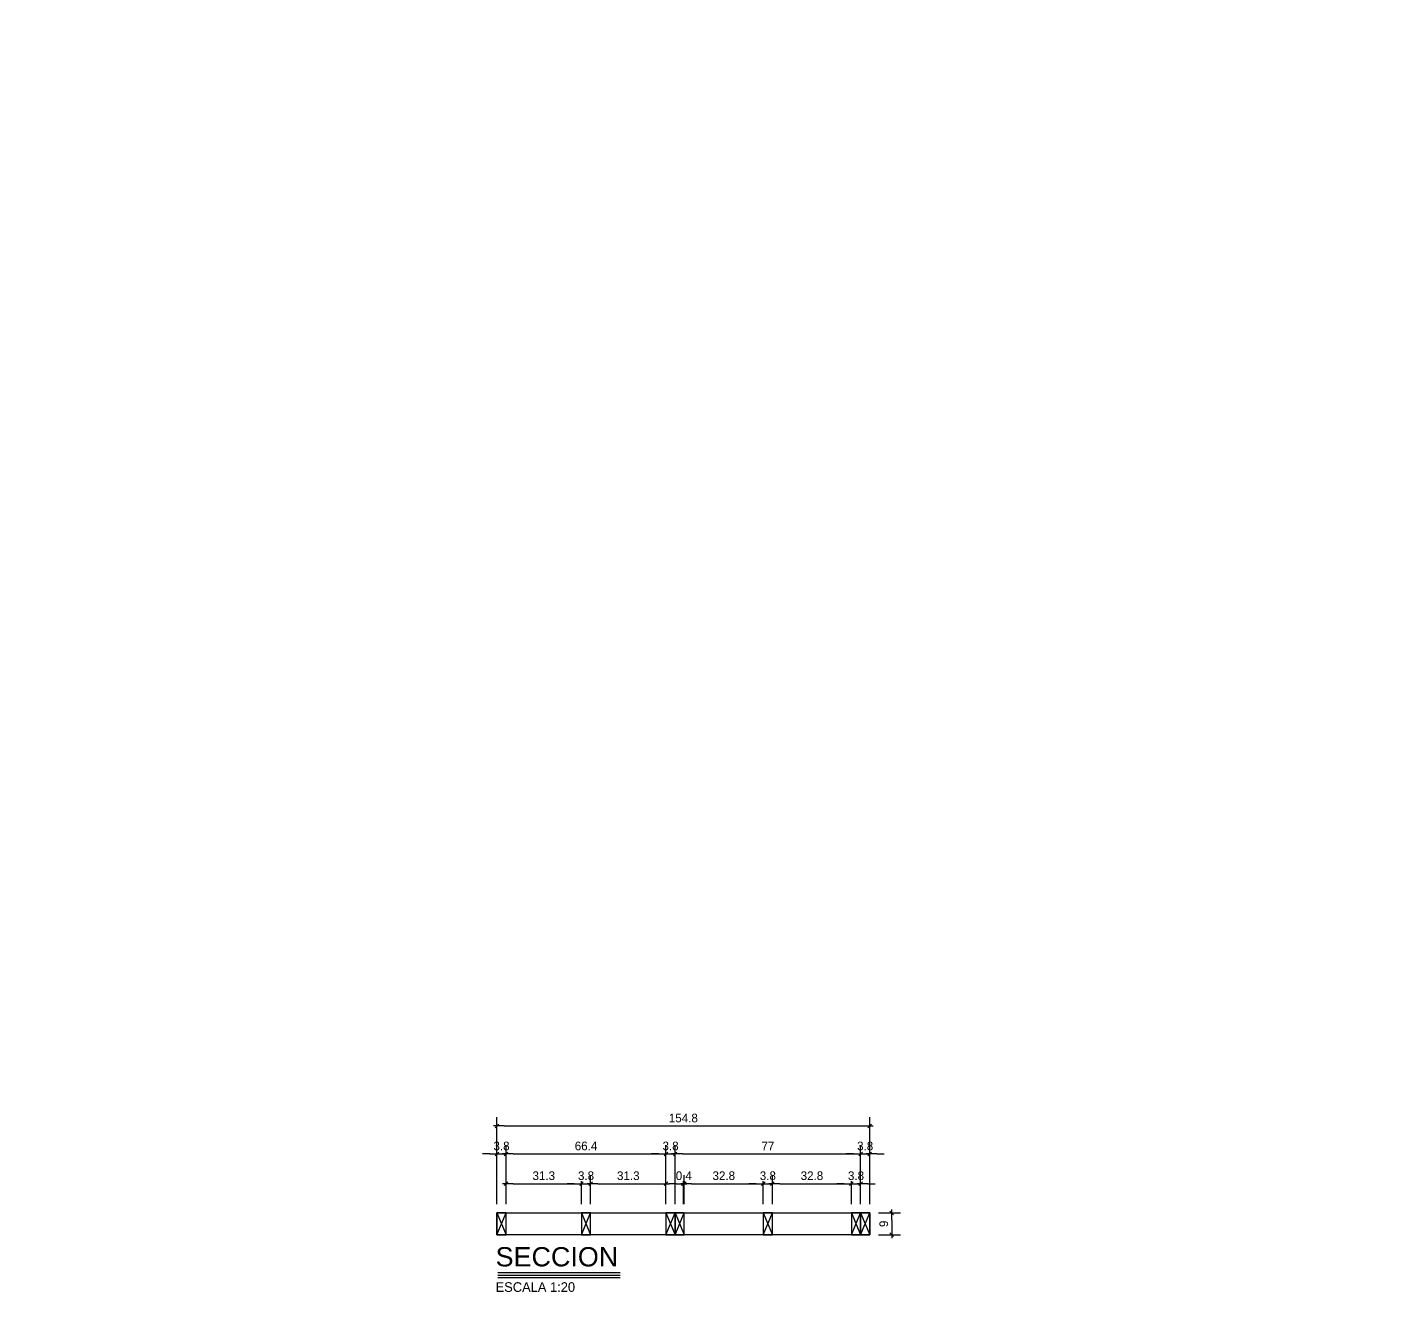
# Model space of a CAD drawing. Header units: millimetres. Extents: x 19458 to 19801, y 4351 to 4752.
# Drawn here: x 19529.25 to 19534.95, y 4507.75 to 4513.06 of the extents above; entities that cross this region are included whole.
import ezdxf
from ezdxf.enums import TextEntityAlignment as Align

# ---------------------------------------------------------------- set-up
doc = ezdxf.new("R2010")
doc.units = ezdxf.units.MM
for name, color, linetype in [('0 @ 0.2', 7, 'Continuous'), ('cotas', 1, 'Continuous'), ('cotas @ 300', 1, 'Continuous'), ('cotas @ 400', 1, 'Continuous'), ('cotas @ 500', 1, 'Continuous'), ('PANELES PARED', 2, 'Continuous'), ('TEXTOS TITULOS @ 0.2', 3, 'Continuous')]:
    doc.layers.add(name, color=color, linetype=linetype)
doc.styles.add('century gothic', font='GOTHIC.TTF')
doc.styles.add('COTAS SMC', font='GOTHIC.TTF')
doc.styles.add('NOTAS', font='GOTHIC.TTF')
doc.styles.add('SMCtitulos', font='sanss___.ttf')
doc.dimstyles.new('ANOTATIVE 100 SMCONSTRUCCIONES', dxfattribs={"dimscale": 0, "dimtxt": 0.18, "dimasz": 0.15, "dimexe": 0.18, "dimexo": 0.09, "dimgap": 0.1, "dimtad": 1, "dimzin": 0, "dimdsep": 46, "dimtxsty": 'century gothic', "dimblk1": 'FLECHA1', "dimblk2": 'FLECHA1', "dimsah": 1, "dimcen": 0.18, "dimdle": 0.075, "dimclrd": 1, "dimclre": 1, "dimclrt": 2, "dimaunit": 1, "dimadec": 0, "dimazin": 0, "dimtfac": 0.7499999999999999, "dimtix": 1, "dimtmove": 2, "dimatfit": 3, "dimfxl": 0.09, "dimtvp": 1.5, "dimtfill": 1, "dimtolj": 1, "dimtzin": 0, "dimarcsym": 0})
doc.dimstyles.new('ANOTATIVE CM SMCONSTRUCCIONES', dxfattribs={"dimscale": 0, "dimtxt": 0.18, "dimasz": 0.15, "dimexe": 0.18, "dimexo": 0.18, "dimgap": 0.07, "dimtad": 1, "dimdec": 1, "dimlfac": 100, "dimdsep": 46, "dimtxsty": 'century gothic', "dimblk1": 'FLECHA1', "dimblk2": 'FLECHA1', "dimsah": 1, "dimcen": 0.18, "dimdle": 0.075, "dimclrd": 1, "dimclre": 1, "dimclrt": 2, "dimaunit": 1, "dimadec": 0, "dimazin": 2, "dimtfac": 0.7499999999999999, "dimtdec": 1, "dimtix": 1, "dimtmove": 2, "dimatfit": 3, "dimfxl": 0.09, "dimtvp": 1.5, "dimtfill": 1, "dimtolj": 1, "dimtzin": 0, "dimarcsym": 0})
doc.dimstyles.new('PIES SMCONSTRUCCIONES', dxfattribs={"dimscale": 0, "dimtxt": 0.18, "dimasz": 0.2, "dimexe": 0.18, "dimexo": 0, "dimgap": 0.1, "dimtad": 1, "dimdec": 0, "dimlfac": 39.3700787, "dimzin": 0, "dimdsep": 46, "dimlunit": 4, "dimtxsty": 'COTAS SMC', "dimblk1": 'FLECHA1', "dimblk2": 'FLECHA1', "dimsah": 1, "dimcen": 0.2, "dimdle": 0.075, "dimclrd": 1, "dimclre": 1, "dimclrt": 2, "dimaunit": 1, "dimadec": 0, "dimazin": 0, "dimtfac": 0.75, "dimtdec": 0, "dimtix": 1, "dimtmove": 2, "dimatfit": 3, "dimfxl": 0.09, "dimtvp": 1.5, "dimtfill": 1, "dimtolj": 1, "dimtzin": 0, "dimarcsym": 0})

# ---------------------------------------------------------------- blocks, each defined once
blk = doc.blocks.new('FLECHA1')
at = {"color": 4}
blk.add_line((-0.2461764230280465, -0.2480808452037593), (0.2480808452037602, 0.25), dxfattribs=at)
at = {"color": 1}
blk.add_line((-1, 0), (0.4961616904075186, 0), dxfattribs=at)
blk = doc.blocks.new('*D1568')
at = {"layer": 'cotas', "color": 1, "lineweight": -2, "transparency": 16777216}
for p, q in [((19614.32603827352, 4625.844823780141), (19614.32603827352, 4700.844823780141)), ((19570.98360808013, 4550.844823780141), (19524.32603827352, 4550.844823780141)), ((19614.32603827352, 4548.429823780133), (19614.32603827352, 4550.844823780141)), ((19570.53385970888, 4548.429823780133), (19524.32603827352, 4548.429823780133)), ((19614.32603827352, 4473.429823780133), (19614.32603827352, 4398.429823780133))]:
    blk.add_line(p, q, dxfattribs=at)
at = {"layer": 'Defpoints', "color": 0, "transparency": 16777216}
for p in [(19614.32603827352, 4550.844823780141), (19615.98360808013, 4550.844823780141), (19615.53385970888, 4548.429823780133)]:
    blk.add_point(p, dxfattribs=at)
at = {"layer": 'cotas', "color": 1, "lineweight": -2, "transparency": 16777216, "xscale": 75, "yscale": 75, "zscale": 75}
for p, rotation in [((19614.32603827352, 4550.844823780141), 270), ((19614.32603827352, 4548.429823780133), 90)]:
    blk.add_blockref('FLECHA1', p, dxfattribs=dict(at, rotation=rotation))
at = {"layer": 'cotas', "color": 2, "transparency": 16777216, "insert": (19517.33759503763, 4549.637323780141), "char_height": 90, "attachment_point": 5, "rotation": 90, "style": 'century gothic', "bg_fill": 3, "box_fill_scale": 1.1, "bg_fill_color": 256, "bg_fill_true_color": 13158600, "bg_fill_transparency": 0}
blk.add_mtext('\\A1;2.42', dxfattribs=at)
blk = doc.blocks.new('*D1614')
at = {"layer": 'cotas', "color": 1, "lineweight": -2, "transparency": 16777216}
for p, q in [((19614.32603827352, 4595.844823780141), (19614.32603827352, 4640.844823780141)), ((19588.98360808013, 4550.844823780141), (19560.32603827352, 4550.844823780141)), ((19614.32603827352, 4548.429823780133), (19614.32603827352, 4550.844823780141)), ((19588.53385970888, 4548.429823780133), (19560.32603827352, 4548.429823780133)), ((19614.32603827352, 4503.429823780133), (19614.32603827352, 4458.429823780133))]:
    blk.add_line(p, q, dxfattribs=at)
at = {"layer": 'Defpoints', "color": 0, "transparency": 16777216}
for p in [(19614.32603827352, 4550.844823780141), (19615.98360808013, 4550.844823780141), (19615.53385970888, 4548.429823780133)]:
    blk.add_point(p, dxfattribs=at)
at = {"layer": 'cotas', "color": 1, "lineweight": -2, "transparency": 16777216, "xscale": 45, "yscale": 45, "zscale": 45}
for p, rotation in [((19614.32603827352, 4550.844823780141), 270), ((19614.32603827352, 4548.429823780133), 90)]:
    blk.add_blockref('FLECHA1', p, dxfattribs=dict(at, rotation=rotation))
at = {"layer": 'cotas', "color": 2, "transparency": 16777216, "insert": (19556.13297233199, 4549.637323780141), "char_height": 54, "attachment_point": 5, "rotation": 90, "style": 'century gothic', "bg_fill": 3, "box_fill_scale": 1.1, "bg_fill_color": 256, "bg_fill_true_color": 13158600, "bg_fill_transparency": 0}
blk.add_mtext('\\A1;2.42', dxfattribs=at)
blk = doc.blocks.new('*D1620')
at = {"layer": 'cotas', "color": 1, "lineweight": -2, "transparency": 16777216}
for p, q in [((19614.32603827352, 4610.844823780141), (19614.32603827352, 4670.844823780141)), ((19579.98360808013, 4550.844823780141), (19542.32603827352, 4550.844823780141)), ((19614.32603827352, 4548.429823780133), (19614.32603827352, 4550.844823780141)), ((19579.53385970888, 4548.429823780133), (19542.32603827352, 4548.429823780133)), ((19614.32603827352, 4488.429823780133), (19614.32603827352, 4428.429823780133))]:
    blk.add_line(p, q, dxfattribs=at)
at = {"layer": 'Defpoints', "color": 0, "transparency": 16777216}
for p in [(19614.32603827352, 4550.844823780141), (19615.98360808013, 4550.844823780141), (19615.53385970888, 4548.429823780133)]:
    blk.add_point(p, dxfattribs=at)
at = {"layer": 'cotas', "color": 1, "lineweight": -2, "transparency": 16777216, "xscale": 60, "yscale": 60, "zscale": 60}
for p, rotation in [((19614.32603827352, 4550.844823780141), 270), ((19614.32603827352, 4548.429823780133), 90)]:
    blk.add_blockref('FLECHA1', p, dxfattribs=dict(at, rotation=rotation))
at = {"layer": 'cotas', "color": 2, "transparency": 16777216, "insert": (19536.73528368481, 4549.637323780141), "char_height": 72, "attachment_point": 5, "rotation": 90, "style": 'century gothic', "bg_fill": 3, "box_fill_scale": 1.1, "bg_fill_color": 256, "bg_fill_true_color": 13158600, "bg_fill_transparency": 0}
blk.add_mtext('\\A1;2.42', dxfattribs=at)
blk = doc.blocks.new('*D1623')
at = {"layer": 'cotas', "color": 1, "lineweight": -2, "transparency": 16777216}
for p, q in [((19620.01280604143, 4651.753346359425), (19620.01280604143, 4751.753346359425)), ((19620.41684630451, 4551.753346359425), (19530.01280604143, 4551.753346359425)), ((19620.01280604143, 4550.533346359425), (19620.01280604143, 4551.753346359425)), ((19620.41684630451, 4550.533346359425), (19530.01280604143, 4550.533346359425)), ((19620.01280604143, 4450.533346359425), (19620.01280604143, 4350.533346359425))]:
    blk.add_line(p, q, dxfattribs=at)
at = {"layer": 'Defpoints', "color": 0, "transparency": 16777216}
for p in [(19620.01280604143, 4551.753346359425), (19620.41684630451, 4551.753346359425), (19620.41684630451, 4550.533346359425)]:
    blk.add_point(p, dxfattribs=at)
at = {"layer": 'cotas', "color": 1, "lineweight": -2, "transparency": 16777216, "xscale": 100, "yscale": 100, "zscale": 100}
for p, rotation in [((19620.01280604143, 4551.753346359425), 270), ((19620.01280604143, 4550.533346359425), 90)]:
    blk.add_blockref('FLECHA1', p, dxfattribs=dict(at, rotation=rotation))
at = {"layer": 'cotas', "color": 2, "transparency": 16777216, "insert": (19523.88092296869, 4551.143346359429), "char_height": 90, "attachment_point": 5, "rotation": 90, "style": 'COTAS SMC', "bg_fill": 3, "box_fill_scale": 1.1, "bg_fill_color": 256, "bg_fill_true_color": 13158600, "bg_fill_transparency": 0}
blk.add_mtext("\\A1;4'", dxfattribs=at)
blk = doc.blocks.new('*D1673')
at = {"layer": 'cotas', "color": 1, "lineweight": -2, "transparency": 16777216}
for p, q in [((19620.01280604143, 4631.753346359425), (19620.01280604143, 4711.753346359425)), ((19620.41684630451, 4551.753346359425), (19548.01280604143, 4551.753346359425)), ((19620.01280604143, 4550.533346359425), (19620.01280604143, 4551.753346359425)), ((19620.41684630451, 4550.533346359425), (19548.01280604143, 4550.533346359425)), ((19620.01280604143, 4470.533346359425), (19620.01280604143, 4390.533346359425))]:
    blk.add_line(p, q, dxfattribs=at)
at = {"layer": 'Defpoints', "color": 0, "transparency": 16777216}
for p in [(19620.01280604143, 4551.753346359425), (19620.41684630451, 4551.753346359425), (19620.41684630451, 4550.533346359425)]:
    blk.add_point(p, dxfattribs=at)
at = {"layer": 'cotas', "color": 1, "lineweight": -2, "transparency": 16777216, "xscale": 80, "yscale": 80, "zscale": 80}
for p, rotation in [((19620.01280604143, 4551.753346359425), 270), ((19620.01280604143, 4550.533346359425), 90)]:
    blk.add_blockref('FLECHA1', p, dxfattribs=dict(at, rotation=rotation))
at = {"layer": 'cotas', "color": 2, "transparency": 16777216, "insert": (19543.10729958324, 4551.143346359429), "char_height": 72, "attachment_point": 5, "rotation": 90, "style": 'COTAS SMC', "bg_fill": 3, "box_fill_scale": 1.1, "bg_fill_color": 256, "bg_fill_true_color": 13158600, "bg_fill_transparency": 0}
blk.add_mtext("\\A1;4'", dxfattribs=at)
blk = doc.blocks.new('PZ1')
at = {"layer": 'PANELES PARED'}
for p, q in [((19503.98628788956, 4507.84946033416), (19504.02428788956, 4507.759460334159)), ((19503.98628788956, 4507.759460334159), (19504.02428788956, 4507.84946033416))]:
    blk.add_line(p, q, dxfattribs=at)
blk.add_lwpolyline([(19503.98628788956, 4507.759460334159), (19504.02428788956, 4507.759460334159), (19504.02428788956, 4507.84946033416), (19503.98628788956, 4507.84946033416)], close=True, dxfattribs=at)
blk = doc.blocks.new('*U14')
at = {"color": 2}
blk.add_line((5.143050385925108e-05, 0.05199075231136163), (2.540984631458862, 0.05199075231136163), dxfattribs=at)
at = {"color": 250}
blk.add_line((5.143050385925108e-05, -8.048482264655377e-06), (2.540984631458862, -8.048482264655377e-06), dxfattribs=at)
at = {"color": 7}
blk.add_line((5.143050385925108e-05, -0.0469397829081899), (2.540984631458862, -0.0469397829081899), dxfattribs=at)
at = {"color": 0, "linetype": 'ByBlock', "lineweight": -2, "style": 'NOTAS'}
for tag, p in [('1TITLE', (0.02698764862498138, 1.014167316457588)), ('2TITLE', (-0.04307518448852932, 0.1812085645030166))]:
    blk.add_attdef(tag, p, '', height=0.2999999999997272, dxfattribs=at)
blk.add_attdef('SCALE', text='', height=0.1799999999998363, dxfattribs=at).set_placement((-0.04307518448852932, -0.1475108890086503), align=Align.TOP_LEFT)
blk = doc.blocks.new('*D324')
at = {"color": 1, "lineweight": -2, "transparency": 16777216}
for p, q in [((19532.78024649588, 4508.134382903813), (19532.87148014118, 4508.134382903813)), ((19532.83548014118, 4508.104382903814), (19532.83548014118, 4508.074382903813)), ((19532.78024649588, 4508.044382903813), (19532.87148014118, 4508.044382903813))]:
    blk.add_line(p, q, dxfattribs=at)
at = {"layer": 'Defpoints', "color": 0, "transparency": 16777216}
for p in [(19532.74424649588, 4508.134382903813), (19532.74424649588, 4508.044382903813)]:
    blk.add_point(p, dxfattribs=at)
at = {"color": 1, "lineweight": -2, "transparency": 16777216, "xscale": 0.03, "yscale": 0.03, "zscale": 0.03}
for p, rotation in [((19532.83548014118, 4508.134382903813), 90), ((19532.83548014118, 4508.044382903813), 270)]:
    blk.add_blockref('FLECHA1', p, dxfattribs=dict(at, rotation=rotation))
at = {"color": 2, "transparency": 16777216, "insert": (19532.80257463472, 4508.089382903817), "char_height": 0.036, "attachment_point": 5, "rotation": 90, "style": 'century gothic', "bg_fill": 3, "box_fill_scale": 1.1, "bg_fill_color": 256, "bg_fill_true_color": 13158600, "bg_fill_transparency": 0}
blk.add_mtext('\\A1;9', dxfattribs=at)
at = {"layer": 'Defpoints', "color": 0, "transparency": 16777216}
blk.add_point((19532.83548014118, 4508.044382903813), dxfattribs=at)
blk = doc.blocks.new('*D323')
at = {"color": 1, "lineweight": -2, "transparency": 16777216}
for p, q in [((19531.19624649589, 4508.170382903815), (19531.19624649589, 4508.415578349649)), ((19531.23424649589, 4508.170382903815), (19531.23424649589, 4508.415578349649)), ((19531.16624649589, 4508.379578349649), (19531.13624649589, 4508.379578349649)), ((19531.19624649589, 4508.379578349649), (19531.23424649589, 4508.379578349649)), ((19531.26424649589, 4508.379578349649), (19531.29424649589, 4508.379578349649))]:
    blk.add_line(p, q, dxfattribs=at)
at = {"layer": 'Defpoints', "color": 0, "transparency": 16777216}
for p in [(19531.19624649589, 4508.134382903815), (19531.23424649589, 4508.134382903815)]:
    blk.add_point(p, dxfattribs=at)
at = {"color": 1, "lineweight": -2, "transparency": 16777216, "xscale": 0.03, "yscale": 0.03, "zscale": 0.03}
blk.add_blockref('FLECHA1', (19531.19624649589, 4508.379578349649), dxfattribs=at)
at = {"color": 1, "lineweight": -2, "transparency": 16777216, "xscale": 0.03, "yscale": 0.03, "zscale": 0.03, "rotation": 180}
blk.add_blockref('FLECHA1', (19531.23424649589, 4508.379578349649), dxfattribs=at)
at = {"color": 2, "transparency": 16777216, "insert": (19531.21524649589, 4508.412483856107), "char_height": 0.036, "attachment_point": 5, "style": 'century gothic', "bg_fill": 3, "box_fill_scale": 1.1, "bg_fill_color": 256, "bg_fill_true_color": 13158600, "bg_fill_transparency": 0}
blk.add_mtext('\\A1;3.8', dxfattribs=at)
at = {"layer": 'Defpoints', "color": 0, "transparency": 16777216}
blk.add_point((19531.23424649589, 4508.379578349649), dxfattribs=at)
blk = doc.blocks.new('*D325')
at = {"color": 1, "lineweight": -2, "transparency": 16777216}
for p, q in [((19532.70624649588, 4508.170382903813), (19532.70624649588, 4508.415578349649)), ((19532.74424649588, 4508.170382903813), (19532.74424649588, 4508.415578349649)), ((19532.67624649588, 4508.379578349649), (19532.64624649588, 4508.379578349649)), ((19532.70624649588, 4508.379578349649), (19532.74424649588, 4508.379578349649)), ((19532.77424649588, 4508.379578349649), (19532.80424649589, 4508.379578349649))]:
    blk.add_line(p, q, dxfattribs=at)
at = {"layer": 'Defpoints', "color": 0, "transparency": 16777216}
for p in [(19532.70624649588, 4508.134382903813), (19532.74424649588, 4508.134382903813)]:
    blk.add_point(p, dxfattribs=at)
at = {"color": 1, "lineweight": -2, "transparency": 16777216, "xscale": 0.03, "yscale": 0.03, "zscale": 0.03}
blk.add_blockref('FLECHA1', (19532.70624649588, 4508.379578349649), dxfattribs=at)
at = {"color": 1, "lineweight": -2, "transparency": 16777216, "xscale": 0.03, "yscale": 0.03, "zscale": 0.03, "rotation": 180}
blk.add_blockref('FLECHA1', (19532.74424649588, 4508.379578349649), dxfattribs=at)
at = {"color": 2, "transparency": 16777216, "insert": (19532.72524649588, 4508.412483856107), "char_height": 0.036, "attachment_point": 5, "style": 'century gothic', "bg_fill": 3, "box_fill_scale": 1.1, "bg_fill_color": 256, "bg_fill_true_color": 13158600, "bg_fill_transparency": 0}
blk.add_mtext('\\A1;3.8', dxfattribs=at)
at = {"layer": 'Defpoints', "color": 0, "transparency": 16777216}
blk.add_point((19532.74424649588, 4508.379578349649), dxfattribs=at)
blk = doc.blocks.new('*D326')
at = {"color": 1, "lineweight": -2, "transparency": 16777216}
for p, q in [((19531.19624649589, 4508.170382903815), (19531.19624649589, 4508.531623498239)), ((19532.74424649588, 4508.170382903815), (19532.74424649588, 4508.531623498239)), ((19531.22624649589, 4508.495623498239), (19532.71424649589, 4508.495623498239))]:
    blk.add_line(p, q, dxfattribs=at)
at = {"layer": 'Defpoints', "color": 0, "transparency": 16777216}
for p in [(19532.74424649588, 4508.495623498239), (19531.19624649589, 4508.134382903815), (19532.74424649588, 4508.134382903815)]:
    blk.add_point(p, dxfattribs=at)
at = {"color": 1, "lineweight": -2, "transparency": 16777216, "xscale": 0.03, "yscale": 0.03, "zscale": 0.03, "rotation": 180}
blk.add_blockref('FLECHA1', (19531.19624649589, 4508.495623498239), dxfattribs=at)
at = {"color": 1, "lineweight": -2, "transparency": 16777216, "xscale": 0.03, "yscale": 0.03, "zscale": 0.03}
blk.add_blockref('FLECHA1', (19532.74424649588, 4508.495623498239), dxfattribs=at)
at = {"color": 2, "transparency": 16777216, "insert": (19531.97024649589, 4508.528529004698), "char_height": 0.036, "attachment_point": 5, "style": 'century gothic', "bg_fill": 3, "box_fill_scale": 1.1, "bg_fill_color": 256, "bg_fill_true_color": 13158600, "bg_fill_transparency": 0}
blk.add_mtext('\\A1;154.8', dxfattribs=at)
blk = doc.blocks.new('*D327')
at = {"color": 1, "lineweight": -2, "transparency": 16777216}
for p, q in [((19531.23424649589, 4508.170382903815), (19531.23424649589, 4508.292088986997)), ((19531.26424649589, 4508.256088986996), (19531.51724649588, 4508.256088986996)), ((19531.54724649588, 4508.170382903815), (19531.54724649588, 4508.292088986997))]:
    blk.add_line(p, q, dxfattribs=at)
at = {"layer": 'Defpoints', "color": 0, "transparency": 16777216}
for p in [(19531.54724649588, 4508.256088986996), (19531.23424649589, 4508.134382903815), (19531.54724649588, 4508.134382903815)]:
    blk.add_point(p, dxfattribs=at)
at = {"color": 1, "lineweight": -2, "transparency": 16777216, "xscale": 0.03, "yscale": 0.03, "zscale": 0.03, "rotation": 180}
blk.add_blockref('FLECHA1', (19531.23424649589, 4508.256088986996), dxfattribs=at)
at = {"color": 1, "lineweight": -2, "transparency": 16777216, "xscale": 0.03, "yscale": 0.03, "zscale": 0.03}
blk.add_blockref('FLECHA1', (19531.54724649588, 4508.256088986996), dxfattribs=at)
at = {"color": 2, "transparency": 16777216, "insert": (19531.39074649588, 4508.288994493455), "char_height": 0.036, "attachment_point": 5, "style": 'century gothic', "bg_fill": 3, "box_fill_scale": 1.1, "bg_fill_color": 256, "bg_fill_true_color": 13158600, "bg_fill_transparency": 0}
blk.add_mtext('\\A1;31.3', dxfattribs=at)
blk = doc.blocks.new('*D328')
at = {"color": 1, "lineweight": -2, "transparency": 16777216}
for p, q in [((19531.51724649588, 4508.256088986996), (19531.48724649588, 4508.256088986996)), ((19531.54724649588, 4508.170382903815), (19531.54724649588, 4508.292088986997)), ((19531.54724649588, 4508.256088986996), (19531.58524649588, 4508.256088986996)), ((19531.58524649588, 4508.170382903815), (19531.58524649588, 4508.292088986997)), ((19531.61524649588, 4508.256088986996), (19531.64524649588, 4508.256088986996))]:
    blk.add_line(p, q, dxfattribs=at)
at = {"layer": 'Defpoints', "color": 0, "transparency": 16777216}
for p in [(19531.54724649588, 4508.134382903815), (19531.58524649588, 4508.134382903815)]:
    blk.add_point(p, dxfattribs=at)
at = {"color": 1, "lineweight": -2, "transparency": 16777216, "xscale": 0.03, "yscale": 0.03, "zscale": 0.03}
blk.add_blockref('FLECHA1', (19531.54724649588, 4508.256088986996), dxfattribs=at)
at = {"color": 1, "lineweight": -2, "transparency": 16777216, "xscale": 0.03, "yscale": 0.03, "zscale": 0.03, "rotation": 180}
blk.add_blockref('FLECHA1', (19531.58524649588, 4508.256088986996), dxfattribs=at)
at = {"color": 2, "transparency": 16777216, "insert": (19531.56624649588, 4508.288994493455), "char_height": 0.036, "attachment_point": 5, "style": 'century gothic', "bg_fill": 3, "box_fill_scale": 1.1, "bg_fill_color": 256, "bg_fill_true_color": 13158600, "bg_fill_transparency": 0}
blk.add_mtext('\\A1;3.8', dxfattribs=at)
at = {"layer": 'Defpoints', "color": 0, "transparency": 16777216}
blk.add_point((19531.58524649588, 4508.256088986996), dxfattribs=at)
blk = doc.blocks.new('*D329')
at = {"color": 1, "lineweight": -2, "transparency": 16777216}
for p, q in [((19531.58524649588, 4508.170382903815), (19531.58524649588, 4508.292088986997)), ((19531.61524649588, 4508.256088986996), (19531.86824649589, 4508.256088986996)), ((19531.89824649589, 4508.170382903814), (19531.89824649589, 4508.292088986997))]:
    blk.add_line(p, q, dxfattribs=at)
at = {"layer": 'Defpoints', "color": 0, "transparency": 16777216}
for p in [(19531.89824649589, 4508.256088986996), (19531.58524649588, 4508.134382903815), (19531.89824649589, 4508.134382903814)]:
    blk.add_point(p, dxfattribs=at)
at = {"color": 1, "lineweight": -2, "transparency": 16777216, "xscale": 0.03, "yscale": 0.03, "zscale": 0.03, "rotation": 180}
blk.add_blockref('FLECHA1', (19531.58524649588, 4508.256088986996), dxfattribs=at)
at = {"color": 1, "lineweight": -2, "transparency": 16777216, "xscale": 0.03, "yscale": 0.03, "zscale": 0.03}
blk.add_blockref('FLECHA1', (19531.89824649589, 4508.256088986996), dxfattribs=at)
at = {"color": 2, "transparency": 16777216, "insert": (19531.74174649589, 4508.288994493455), "char_height": 0.036, "attachment_point": 5, "style": 'century gothic', "bg_fill": 3, "box_fill_scale": 1.1, "bg_fill_color": 256, "bg_fill_true_color": 13158600, "bg_fill_transparency": 0}
blk.add_mtext('\\A1;31.3', dxfattribs=at)
blk = doc.blocks.new('*D330')
at = {"color": 1, "lineweight": -2, "transparency": 16777216}
for p, q in [((19531.89824649589, 4508.170382903814), (19531.89824649589, 4508.415578349649)), ((19531.93624649589, 4508.170382903814), (19531.93624649589, 4508.415578349649)), ((19531.86824649589, 4508.379578349649), (19531.83824649588, 4508.379578349649)), ((19531.89824649589, 4508.379578349649), (19531.93624649589, 4508.379578349649)), ((19531.96624649589, 4508.379578349649), (19531.99624649589, 4508.379578349649))]:
    blk.add_line(p, q, dxfattribs=at)
at = {"layer": 'Defpoints', "color": 0, "transparency": 16777216}
for p in [(19531.89824649589, 4508.134382903814), (19531.93624649589, 4508.134382903814)]:
    blk.add_point(p, dxfattribs=at)
at = {"color": 1, "lineweight": -2, "transparency": 16777216, "xscale": 0.03, "yscale": 0.03, "zscale": 0.03}
blk.add_blockref('FLECHA1', (19531.89824649589, 4508.379578349649), dxfattribs=at)
at = {"color": 1, "lineweight": -2, "transparency": 16777216, "xscale": 0.03, "yscale": 0.03, "zscale": 0.03, "rotation": 180}
blk.add_blockref('FLECHA1', (19531.93624649589, 4508.379578349649), dxfattribs=at)
at = {"color": 2, "transparency": 16777216, "insert": (19531.91724649589, 4508.412483856107), "char_height": 0.036, "attachment_point": 5, "style": 'century gothic', "bg_fill": 3, "box_fill_scale": 1.1, "bg_fill_color": 256, "bg_fill_true_color": 13158600, "bg_fill_transparency": 0}
blk.add_mtext('\\A1;3.8', dxfattribs=at)
at = {"layer": 'Defpoints', "color": 0, "transparency": 16777216}
blk.add_point((19531.93624649589, 4508.379578349649), dxfattribs=at)
blk = doc.blocks.new('*D331')
at = {"color": 1, "lineweight": -2, "transparency": 16777216}
for p, q in [((19531.94024649589, 4508.256088986996), (19531.91024649589, 4508.256088986996)), ((19531.97024649589, 4508.170382903814), (19531.97024649589, 4508.292088986997)), ((19531.97024649589, 4508.256088986996), (19531.97424649589, 4508.256088986996)), ((19531.97424649589, 4508.170382903814), (19531.97424649589, 4508.292088986997)), ((19532.00424649589, 4508.256088986996), (19532.03424649589, 4508.256088986996))]:
    blk.add_line(p, q, dxfattribs=at)
at = {"layer": 'Defpoints', "color": 0, "transparency": 16777216}
for p in [(19531.97024649589, 4508.134382903814), (19531.97424649589, 4508.134382903814)]:
    blk.add_point(p, dxfattribs=at)
at = {"color": 1, "lineweight": -2, "transparency": 16777216, "xscale": 0.03, "yscale": 0.03, "zscale": 0.03}
blk.add_blockref('FLECHA1', (19531.97024649589, 4508.256088986996), dxfattribs=at)
at = {"color": 1, "lineweight": -2, "transparency": 16777216, "xscale": 0.03, "yscale": 0.03, "zscale": 0.03, "rotation": 180}
blk.add_blockref('FLECHA1', (19531.97424649589, 4508.256088986996), dxfattribs=at)
at = {"color": 2, "transparency": 16777216, "insert": (19531.97224649589, 4508.288994493455), "char_height": 0.036, "attachment_point": 5, "style": 'century gothic', "bg_fill": 3, "box_fill_scale": 1.1, "bg_fill_color": 256, "bg_fill_true_color": 13158600, "bg_fill_transparency": 0}
blk.add_mtext('\\A1;0.4', dxfattribs=at)
at = {"layer": 'Defpoints', "color": 0, "transparency": 16777216}
blk.add_point((19531.97424649589, 4508.256088986996), dxfattribs=at)
blk = doc.blocks.new('*D332')
at = {"color": 1, "lineweight": -2, "transparency": 16777216}
for p, q in [((19531.97424649589, 4508.170382903814), (19531.97424649589, 4508.292088986997)), ((19532.00424649589, 4508.256088986996), (19532.27224649589, 4508.256088986996)), ((19532.30224649588, 4508.170382903815), (19532.30224649588, 4508.292088986997))]:
    blk.add_line(p, q, dxfattribs=at)
at = {"layer": 'Defpoints', "color": 0, "transparency": 16777216}
for p in [(19532.30224649588, 4508.256088986996), (19531.97424649589, 4508.134382903814), (19532.30224649588, 4508.134382903815)]:
    blk.add_point(p, dxfattribs=at)
at = {"color": 1, "lineweight": -2, "transparency": 16777216, "xscale": 0.03, "yscale": 0.03, "zscale": 0.03, "rotation": 180}
blk.add_blockref('FLECHA1', (19531.97424649589, 4508.256088986996), dxfattribs=at)
at = {"color": 1, "lineweight": -2, "transparency": 16777216, "xscale": 0.03, "yscale": 0.03, "zscale": 0.03}
blk.add_blockref('FLECHA1', (19532.30224649588, 4508.256088986996), dxfattribs=at)
at = {"color": 2, "transparency": 16777216, "insert": (19532.13824649589, 4508.288994493455), "char_height": 0.036, "attachment_point": 5, "style": 'century gothic', "bg_fill": 3, "box_fill_scale": 1.1, "bg_fill_color": 256, "bg_fill_true_color": 13158600, "bg_fill_transparency": 0}
blk.add_mtext('\\A1;32.8', dxfattribs=at)
blk = doc.blocks.new('*D333')
at = {"color": 1, "lineweight": -2, "transparency": 16777216}
for p, q in [((19532.27224649589, 4508.256088986996), (19532.24224649588, 4508.256088986996)), ((19532.30224649588, 4508.170382903815), (19532.30224649588, 4508.292088986997)), ((19532.30224649588, 4508.256088986996), (19532.34024649589, 4508.256088986996)), ((19532.34024649589, 4508.170382903815), (19532.34024649589, 4508.292088986997)), ((19532.37024649588, 4508.256088986996), (19532.40024649589, 4508.256088986996))]:
    blk.add_line(p, q, dxfattribs=at)
at = {"layer": 'Defpoints', "color": 0, "transparency": 16777216}
for p in [(19532.30224649588, 4508.134382903815), (19532.34024649589, 4508.134382903815)]:
    blk.add_point(p, dxfattribs=at)
at = {"color": 1, "lineweight": -2, "transparency": 16777216, "xscale": 0.03, "yscale": 0.03, "zscale": 0.03}
blk.add_blockref('FLECHA1', (19532.30224649588, 4508.256088986996), dxfattribs=at)
at = {"color": 1, "lineweight": -2, "transparency": 16777216, "xscale": 0.03, "yscale": 0.03, "zscale": 0.03, "rotation": 180}
blk.add_blockref('FLECHA1', (19532.34024649589, 4508.256088986996), dxfattribs=at)
at = {"color": 2, "transparency": 16777216, "insert": (19532.32124649589, 4508.288994493455), "char_height": 0.036, "attachment_point": 5, "style": 'century gothic', "bg_fill": 3, "box_fill_scale": 1.1, "bg_fill_color": 256, "bg_fill_true_color": 13158600, "bg_fill_transparency": 0}
blk.add_mtext('\\A1;3.8', dxfattribs=at)
at = {"layer": 'Defpoints', "color": 0, "transparency": 16777216}
blk.add_point((19532.34024649589, 4508.256088986996), dxfattribs=at)
blk = doc.blocks.new('*D334')
at = {"color": 1, "lineweight": -2, "transparency": 16777216}
for p, q in [((19532.34024649589, 4508.170382903815), (19532.34024649589, 4508.292088986997)), ((19532.37024649588, 4508.256088986996), (19532.63824649588, 4508.256088986996)), ((19532.66824649588, 4508.170382903813), (19532.66824649588, 4508.292088986997))]:
    blk.add_line(p, q, dxfattribs=at)
at = {"layer": 'Defpoints', "color": 0, "transparency": 16777216}
for p in [(19532.66824649588, 4508.256088986996), (19532.34024649589, 4508.134382903815), (19532.66824649588, 4508.134382903813)]:
    blk.add_point(p, dxfattribs=at)
at = {"color": 1, "lineweight": -2, "transparency": 16777216, "xscale": 0.03, "yscale": 0.03, "zscale": 0.03, "rotation": 180}
blk.add_blockref('FLECHA1', (19532.34024649589, 4508.256088986996), dxfattribs=at)
at = {"color": 1, "lineweight": -2, "transparency": 16777216, "xscale": 0.03, "yscale": 0.03, "zscale": 0.03}
blk.add_blockref('FLECHA1', (19532.66824649588, 4508.256088986996), dxfattribs=at)
at = {"color": 2, "transparency": 16777216, "insert": (19532.50424649588, 4508.288994493455), "char_height": 0.036, "attachment_point": 5, "style": 'century gothic', "bg_fill": 3, "box_fill_scale": 1.1, "bg_fill_color": 256, "bg_fill_true_color": 13158600, "bg_fill_transparency": 0}
blk.add_mtext('\\A1;32.8', dxfattribs=at)
blk = doc.blocks.new('*D335')
at = {"color": 1, "lineweight": -2, "transparency": 16777216}
for p, q in [((19532.63824649588, 4508.256088986996), (19532.60824649588, 4508.256088986996)), ((19532.66824649588, 4508.170382903813), (19532.66824649588, 4508.292088986997)), ((19532.66824649588, 4508.256088986996), (19532.70624649588, 4508.256088986996)), ((19532.70624649588, 4508.170382903813), (19532.70624649588, 4508.292088986997)), ((19532.73624649588, 4508.256088986996), (19532.76624649588, 4508.256088986996))]:
    blk.add_line(p, q, dxfattribs=at)
at = {"layer": 'Defpoints', "color": 0, "transparency": 16777216}
for p in [(19532.66824649588, 4508.134382903813), (19532.70624649588, 4508.134382903813)]:
    blk.add_point(p, dxfattribs=at)
at = {"color": 1, "lineweight": -2, "transparency": 16777216, "xscale": 0.03, "yscale": 0.03, "zscale": 0.03}
blk.add_blockref('FLECHA1', (19532.66824649588, 4508.256088986996), dxfattribs=at)
at = {"color": 1, "lineweight": -2, "transparency": 16777216, "xscale": 0.03, "yscale": 0.03, "zscale": 0.03, "rotation": 180}
blk.add_blockref('FLECHA1', (19532.70624649588, 4508.256088986996), dxfattribs=at)
at = {"color": 2, "transparency": 16777216, "insert": (19532.68724649588, 4508.288994493455), "char_height": 0.036, "attachment_point": 5, "style": 'century gothic', "bg_fill": 3, "box_fill_scale": 1.1, "bg_fill_color": 256, "bg_fill_true_color": 13158600, "bg_fill_transparency": 0}
blk.add_mtext('\\A1;3.8', dxfattribs=at)
at = {"layer": 'Defpoints', "color": 0, "transparency": 16777216}
blk.add_point((19532.70624649588, 4508.256088986996), dxfattribs=at)
blk = doc.blocks.new('*D336')
at = {"color": 1, "lineweight": -2, "transparency": 16777216}
for p, q in [((19531.23424649589, 4508.170382903815), (19531.23424649589, 4508.415578349649)), ((19531.89824649589, 4508.170382903814), (19531.89824649589, 4508.415578349649)), ((19531.26424649589, 4508.379578349649), (19531.86824649589, 4508.379578349649))]:
    blk.add_line(p, q, dxfattribs=at)
at = {"layer": 'Defpoints', "color": 0, "transparency": 16777216}
for p in [(19531.89824649589, 4508.379578349649), (19531.23424649589, 4508.134382903815), (19531.89824649589, 4508.134382903814)]:
    blk.add_point(p, dxfattribs=at)
at = {"color": 1, "lineweight": -2, "transparency": 16777216, "xscale": 0.03, "yscale": 0.03, "zscale": 0.03, "rotation": 180}
blk.add_blockref('FLECHA1', (19531.23424649589, 4508.379578349649), dxfattribs=at)
at = {"color": 1, "lineweight": -2, "transparency": 16777216, "xscale": 0.03, "yscale": 0.03, "zscale": 0.03}
blk.add_blockref('FLECHA1', (19531.89824649589, 4508.379578349649), dxfattribs=at)
at = {"color": 2, "transparency": 16777216, "insert": (19531.56624649589, 4508.412483856107), "char_height": 0.036, "attachment_point": 5, "style": 'century gothic', "bg_fill": 3, "box_fill_scale": 1.1, "bg_fill_color": 256, "bg_fill_true_color": 13158600, "bg_fill_transparency": 0}
blk.add_mtext('\\A1;66.4', dxfattribs=at)
blk = doc.blocks.new('*D337')
at = {"color": 1, "lineweight": -2, "transparency": 16777216}
for p, q in [((19531.93624649589, 4508.170382903815), (19531.93624649589, 4508.415578349649)), ((19532.70624649588, 4508.170382903815), (19532.70624649588, 4508.415578349649)), ((19531.96624649589, 4508.379578349649), (19532.67624649588, 4508.379578349649))]:
    blk.add_line(p, q, dxfattribs=at)
at = {"layer": 'Defpoints', "color": 0, "transparency": 16777216}
for p in [(19532.70624649588, 4508.379578349649), (19531.93624649589, 4508.134382903815), (19532.70624649588, 4508.134382903815)]:
    blk.add_point(p, dxfattribs=at)
at = {"color": 1, "lineweight": -2, "transparency": 16777216, "xscale": 0.03, "yscale": 0.03, "zscale": 0.03, "rotation": 180}
blk.add_blockref('FLECHA1', (19531.93624649589, 4508.379578349649), dxfattribs=at)
at = {"color": 1, "lineweight": -2, "transparency": 16777216, "xscale": 0.03, "yscale": 0.03, "zscale": 0.03}
blk.add_blockref('FLECHA1', (19532.70624649588, 4508.379578349649), dxfattribs=at)
at = {"color": 2, "transparency": 16777216, "insert": (19532.32124649589, 4508.412031102878), "char_height": 0.036, "attachment_point": 5, "style": 'century gothic', "bg_fill": 3, "box_fill_scale": 1.1, "bg_fill_color": 256, "bg_fill_true_color": 13158600, "bg_fill_transparency": 0}
blk.add_mtext('\\A1;77', dxfattribs=at)
blk = doc.blocks.new('*U1729')
at = {"layer": 'cotas @ 500'}
dim = blk.add_linear_dim(base=(19614.32603827352, 4550.844823780141), p1=(19615.53385970888, 4548.429823780133), p2=(19615.98360808013, 4550.844823780141), angle=90, dimstyle='ANOTATIVE 100 SMCONSTRUCCIONES', override={"dimscale": 500, "dimtix": 1, "dimtofl": 1, "dimtmove": 1, "dimatfit": 1}, dxfattribs=at)
dim.commit()
dim.dimension.update_dxf_attribs({"geometry": '*D1568', "text_midpoint": (19517.33759503763, 4549.637323780141)})
at = {"layer": 'cotas @ 300'}
dim = blk.add_linear_dim(base=(19614.32603827352, 4550.844823780141), p1=(19615.53385970888, 4548.429823780133), p2=(19615.98360808013, 4550.844823780141), angle=90, dimstyle='ANOTATIVE 100 SMCONSTRUCCIONES', override={"dimscale": 300, "dimtix": 1, "dimtofl": 1, "dimtmove": 1, "dimatfit": 1}, dxfattribs=at)
dim.commit()
dim.dimension.update_dxf_attribs({"geometry": '*D1614', "text_midpoint": (19556.13297233199, 4549.637323780141)})
at = {"layer": 'cotas @ 400'}
dim = blk.add_linear_dim(base=(19614.32603827352, 4550.844823780141), p1=(19615.53385970888, 4548.429823780133), p2=(19615.98360808013, 4550.844823780141), angle=90, dimstyle='ANOTATIVE 100 SMCONSTRUCCIONES', override={"dimscale": 400, "dimtix": 1, "dimtofl": 1, "dimtmove": 1, "dimatfit": 1}, dxfattribs=at)
dim.commit()
dim.dimension.update_dxf_attribs({"geometry": '*D1620', "text_midpoint": (19536.73528368481, 4549.637323780141)})
blk = doc.blocks.new('*U1731')
at = {"layer": 'cotas @ 500'}
dim = blk.add_linear_dim(base=(19620.01280604143, 4551.753346359425), p1=(19620.41684630451, 4550.533346359425), p2=(19620.41684630451, 4551.753346359425), angle=90, dimstyle='PIES SMCONSTRUCCIONES', override={"dimscale": 500, "dimtix": 1, "dimtofl": 1, "dimtmove": 2, "dimatfit": 3}, dxfattribs=at)
dim.commit()
dim.dimension.update_dxf_attribs({"geometry": '*D1623', "text_midpoint": (19523.88092296869, 4551.143346359429)})
at = {"layer": 'cotas @ 400'}
dim = blk.add_linear_dim(base=(19620.01280604143, 4551.753346359425), p1=(19620.41684630451, 4550.533346359425), p2=(19620.41684630451, 4551.753346359425), angle=90, dimstyle='PIES SMCONSTRUCCIONES', override={"dimscale": 400, "dimtix": 1, "dimtofl": 1, "dimtmove": 2, "dimatfit": 3}, dxfattribs=at)
dim.commit()
dim.dimension.update_dxf_attribs({"geometry": '*D1673', "text_midpoint": (19543.10729958324, 4551.143346359429)})

msp = doc.modelspace()

# ---------------------------------------------------------------- block references
at = {"layer": 'cotas'}
msp.add_blockref('*U1729', (0, 0), dxfattribs=at)

# ---------------------------------------------------------------- next in the draw order: block references
msp.add_blockref('*U1731', (0, 0), dxfattribs=at)

# ---------------------------------------------------------------- next in the draw order: linework, layer by layer
at = {"layer": 'PANELES PARED'}
msp.add_lwpolyline([(19531.19624649589, 4508.134382903815), (19532.74424649588, 4508.134382903813), (19532.74424649588, 4508.044382903813), (19531.19624649589, 4508.044382903815)], close=True, dxfattribs=at)

# ---------------------------------------------------------------- next in the draw order: block references
msp.add_blockref('PZ1', (27.20995860632684, 0.284922569655464))
at = {"layer": 'TEXTOS TITULOS @ 0.2'}
ref = msp.add_blockref('*U14', (19531.19935148515, 4507.876412869018), dxfattribs=dict(at, xscale=0.2, yscale=0.2, zscale=0.2))
ref.add_attrib('2TITLE', 'SECCION', (19531.19073644828, 4507.912654581923), dxfattribs={"layer": '0', "color": 0, "linetype": 'ByBlock', "lineweight": -2, "height": 0.08, "style": 'SMCtitulos'})
ref.add_attrib('SCALE', 'ESCALA 1:20', dxfattribs={"layer": '0', "color": 0, "linetype": 'ByBlock', "lineweight": -2, "height": 0.04, "style": 'NOTAS'}).set_placement((19531.19073644828, 4507.846910691215), align=Align.TOP_LEFT)

# ---------------------------------------------------------------- next in the draw order: dimensions: what is measured, and where the dimension line sits
at = {"layer": '0 @ 0.2'}
dim = msp.add_linear_dim(base=(19531.23424649589, 4508.379578349649), p1=(19531.19624649589, 4508.134382903815), p2=(19531.23424649589, 4508.134382903815), dimstyle='ANOTATIVE CM SMCONSTRUCCIONES', override={"dimscale": 0.2, "dimtix": 1, "dimtofl": 1, "dimtmove": 2, "dimatfit": 3}, dxfattribs=at)
dim.commit()
dim.dimension.update_dxf_attribs({"geometry": '*D323', "text_midpoint": (19531.21524649589, 4508.412483856107)})
dim = msp.add_linear_dim(base=(19532.83548014118, 4508.044382903813), p1=(19532.74424649588, 4508.134382903813), p2=(19532.74424649588, 4508.044382903813), angle=90, dimstyle='ANOTATIVE CM SMCONSTRUCCIONES', override={"dimscale": 0.2, "dimtix": 1, "dimtofl": 1, "dimtmove": 2, "dimatfit": 3}, dxfattribs=at)
dim.commit()
dim.dimension.update_dxf_attribs({"geometry": '*D324', "text_midpoint": (19532.80257463472, 4508.089382903817)})

# ---------------------------------------------------------------- next in the draw order: block references
msp.add_blockref('PZ1', (28.7199586063216, 0.284922569653645))

# ---------------------------------------------------------------- next in the draw order: dimensions: what is measured, and where the dimension line sits
dim = msp.add_linear_dim(base=(19532.74424649588, 4508.379578349649), p1=(19532.70624649588, 4508.134382903813), p2=(19532.74424649588, 4508.134382903813), dimstyle='ANOTATIVE CM SMCONSTRUCCIONES', override={"dimscale": 0.2, "dimtix": 1, "dimtofl": 1, "dimtmove": 2, "dimatfit": 3}, dxfattribs=at)
dim.commit()
dim.dimension.update_dxf_attribs({"geometry": '*D325', "text_midpoint": (19532.72524649588, 4508.412483856107)})

# ---------------------------------------------------------------- next in the draw order: dimensions: what is measured, and where the dimension line sits
dim = msp.add_linear_dim(base=(19532.74424649588, 4508.495623498239), p1=(19531.19624649589, 4508.134382903815), p2=(19532.74424649588, 4508.134382903815), dimstyle='ANOTATIVE CM SMCONSTRUCCIONES', override={"dimscale": 0.2, "dimtix": 1, "dimtofl": 1, "dimtmove": 2, "dimatfit": 3}, dxfattribs=at)
dim.commit()
dim.dimension.update_dxf_attribs({"geometry": '*D326', "text_midpoint": (19531.97024649589, 4508.528529004698)})

# ---------------------------------------------------------------- next in the draw order: block references
for p in [(27.56095860631831, 0.284922569655464), (27.91195860632433, 0.284922569655464), (27.9499586063248, 0.284922569655464), (28.31595860632297, 0.284922569655464), (28.68195860632113, 0.284922569653645)]:
    msp.add_blockref('PZ1', p)

# ---------------------------------------------------------------- next in the draw order: dimensions: what is measured, and where the dimension line sits
dim = msp.add_linear_dim(base=(19531.54724649588, 4508.256088986996), p1=(19531.23424649589, 4508.134382903815), p2=(19531.54724649588, 4508.134382903815), dimstyle='ANOTATIVE CM SMCONSTRUCCIONES', override={"dimscale": 0.2, "dimtix": 1, "dimtofl": 1, "dimtmove": 2, "dimatfit": 3}, dxfattribs=at)
dim.commit()
dim.dimension.update_dxf_attribs({"geometry": '*D327', "text_midpoint": (19531.39074649588, 4508.288994493455)})

# ---------------------------------------------------------------- next in the draw order: dimensions: what is measured, and where the dimension line sits
dim = msp.add_linear_dim(base=(19531.58524649588, 4508.256088986996), p1=(19531.54724649588, 4508.134382903815), p2=(19531.58524649588, 4508.134382903815), dimstyle='ANOTATIVE CM SMCONSTRUCCIONES', override={"dimscale": 0.2, "dimtix": 1, "dimtofl": 1, "dimtmove": 2, "dimatfit": 3}, dxfattribs=at)
dim.commit()
dim.dimension.update_dxf_attribs({"geometry": '*D328', "text_midpoint": (19531.56624649588, 4508.288994493455)})

# ---------------------------------------------------------------- next in the draw order: dimensions: what is measured, and where the dimension line sits
dim = msp.add_linear_dim(base=(19531.89824649589, 4508.256088986996), p1=(19531.58524649588, 4508.134382903815), p2=(19531.89824649589, 4508.134382903814), dimstyle='ANOTATIVE CM SMCONSTRUCCIONES', override={"dimscale": 0.2, "dimtix": 1, "dimtofl": 1, "dimtmove": 2, "dimatfit": 3}, dxfattribs=at)
dim.commit()
dim.dimension.update_dxf_attribs({"geometry": '*D329', "text_midpoint": (19531.74174649589, 4508.288994493455)})

# ---------------------------------------------------------------- next in the draw order: dimensions: what is measured, and where the dimension line sits
dim = msp.add_linear_dim(base=(19531.93624649589, 4508.379578349649), p1=(19531.89824649589, 4508.134382903814), p2=(19531.93624649589, 4508.134382903814), dimstyle='ANOTATIVE CM SMCONSTRUCCIONES', override={"dimscale": 0.2, "dimtix": 1, "dimtofl": 1, "dimtmove": 2, "dimatfit": 3}, dxfattribs=at)
dim.commit()
dim.dimension.update_dxf_attribs({"geometry": '*D330', "text_midpoint": (19531.91724649589, 4508.412483856107)})

# ---------------------------------------------------------------- next in the draw order: dimensions: what is measured, and where the dimension line sits
dim = msp.add_linear_dim(base=(19531.97424649589, 4508.256088986996), p1=(19531.97024649589, 4508.134382903814), p2=(19531.97424649589, 4508.134382903814), dimstyle='ANOTATIVE CM SMCONSTRUCCIONES', override={"dimscale": 0.2, "dimtix": 1, "dimtofl": 1, "dimtmove": 2, "dimatfit": 3}, dxfattribs=at)
dim.commit()
dim.dimension.update_dxf_attribs({"geometry": '*D331', "text_midpoint": (19531.97224649589, 4508.288994493455)})

# ---------------------------------------------------------------- next in the draw order: dimensions: what is measured, and where the dimension line sits
for base, p1, p2, picture, middle in [((19531.89824649589, 4508.379578349649), (19531.23424649589, 4508.134382903815), (19531.89824649589, 4508.134382903814), '*D336', (19531.56624649589, 4508.412483856107)), ((19532.30224649588, 4508.256088986996), (19531.97424649589, 4508.134382903814), (19532.30224649588, 4508.134382903815), '*D332', (19532.13824649589, 4508.288994493455))]:
    dim = msp.add_linear_dim(base=base, p1=p1, p2=p2, dimstyle='ANOTATIVE CM SMCONSTRUCCIONES', override={"dimscale": 0.2, "dimtix": 1, "dimtofl": 1, "dimtmove": 2, "dimatfit": 3}, dxfattribs=at)
    dim.commit()
    dim.dimension.update_dxf_attribs({"geometry": picture, "text_midpoint": middle})

# ---------------------------------------------------------------- next in the draw order: dimensions: what is measured, and where the dimension line sits
dim = msp.add_linear_dim(base=(19532.34024649589, 4508.256088986996), p1=(19532.30224649588, 4508.134382903815), p2=(19532.34024649589, 4508.134382903815), dimstyle='ANOTATIVE CM SMCONSTRUCCIONES', override={"dimscale": 0.2, "dimtix": 1, "dimtofl": 1, "dimtmove": 2, "dimatfit": 3}, dxfattribs=at)
dim.commit()
dim.dimension.update_dxf_attribs({"geometry": '*D333', "text_midpoint": (19532.32124649589, 4508.288994493455)})

# ---------------------------------------------------------------- next in the draw order: dimensions: what is measured, and where the dimension line sits
dim = msp.add_linear_dim(base=(19532.66824649588, 4508.256088986996), p1=(19532.34024649589, 4508.134382903815), p2=(19532.66824649588, 4508.134382903813), dimstyle='ANOTATIVE CM SMCONSTRUCCIONES', override={"dimscale": 0.2, "dimtix": 1, "dimtofl": 1, "dimtmove": 2, "dimatfit": 3}, dxfattribs=at)
dim.commit()
dim.dimension.update_dxf_attribs({"geometry": '*D334', "text_midpoint": (19532.50424649588, 4508.288994493455)})

# ---------------------------------------------------------------- next in the draw order: dimensions: what is measured, and where the dimension line sits
dim = msp.add_linear_dim(base=(19532.70624649588, 4508.256088986996), p1=(19532.66824649588, 4508.134382903813), p2=(19532.70624649588, 4508.134382903813), dimstyle='ANOTATIVE CM SMCONSTRUCCIONES', override={"dimscale": 0.2, "dimtix": 1, "dimtofl": 1, "dimtmove": 2, "dimatfit": 3}, dxfattribs=at)
dim.commit()
dim.dimension.update_dxf_attribs({"geometry": '*D335', "text_midpoint": (19532.68724649588, 4508.288994493455)})

# ---------------------------------------------------------------- next in the draw order: dimensions: what is measured, and where the dimension line sits
dim = msp.add_linear_dim(base=(19532.70624649588, 4508.379578349649), p1=(19531.93624649589, 4508.134382903815), p2=(19532.70624649588, 4508.134382903815), dimstyle='ANOTATIVE CM SMCONSTRUCCIONES', override={"dimscale": 0.2, "dimtix": 1, "dimtofl": 1, "dimtmove": 2, "dimatfit": 3}, dxfattribs=at)
dim.commit()
dim.dimension.update_dxf_attribs({"geometry": '*D337', "text_midpoint": (19532.32124649589, 4508.412031102878)})

doc.saveas('drawing.dxf')
